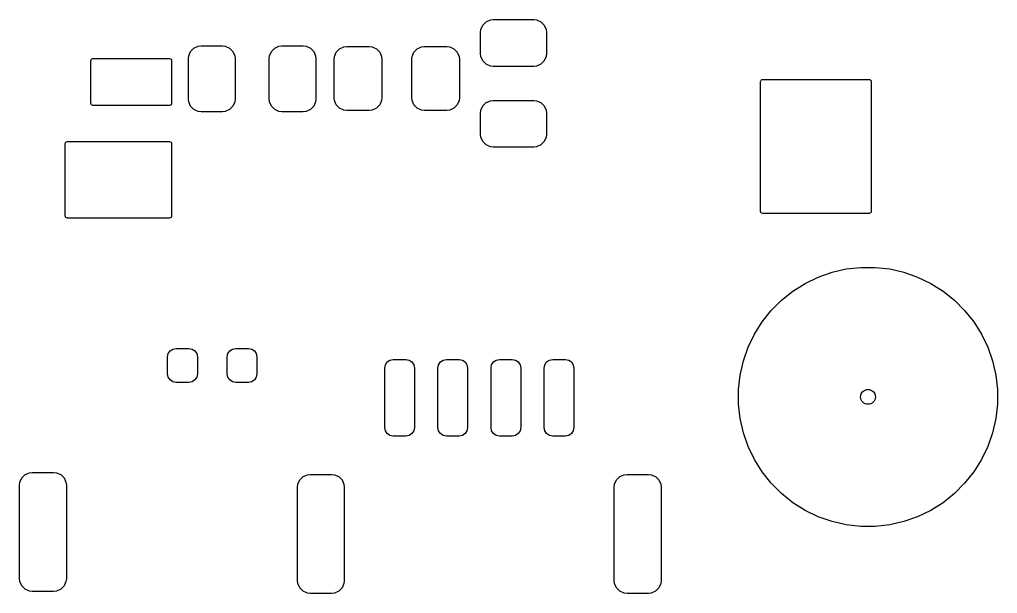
# Model space of a CAD drawing. Extents: x 4.87 to 6.73, y -4.84 to -2.9.
# Drawn here: x 5.818 to 6.723, y -4.835 to -4.304 of the extents above; entities that cross this region are included whole.
import ezdxf

# ---------------------------------------------------------------- set-up
doc = ezdxf.new("R2010")
doc.units = 0
doc.header["$MEASUREMENT"] = 0
doc.layers.add('BLACK', color=7, linetype='CONTINUOUS')

msp = doc.modelspace()

# ---------------------------------------------------------------- linework, layer by layer
at = {"layer": 'BLACK', "linetype": 'CONTINUOUS'}
for p, q in [((6.2447, -4.31297), (6.24646, -4.309)), ((6.24646, -4.309), (6.24953, -4.30593)), ((6.24953, -4.30593), (6.2535, -4.30418)), ((6.2535, -4.30418), (6.2562, -4.30387)), ((6.2562, -4.30387), (6.2936, -4.30387)), ((6.2936, -4.30387), (6.29631, -4.30418)), ((6.29631, -4.30418), (6.30028, -4.30593)), ((6.30028, -4.30593), (6.30335, -4.309)), ((6.30335, -4.309), (6.3051, -4.31297)), ((6.24439, -4.31568), (6.2447, -4.31297)), ((6.24439, -4.33536), (6.24439, -4.31568)), ((6.3051, -4.31297), (6.30541, -4.31568)), ((6.30541, -4.31568), (6.30541, -4.33536)), ((5.97414, -4.33734), (5.97589, -4.33337)), ((5.97589, -4.33337), (5.97896, -4.3303)), ((5.97896, -4.3303), (5.98293, -4.32855)), ((5.98293, -4.32855), (5.98564, -4.32823)), ((5.98564, -4.32823), (6.00532, -4.32823)), ((6.00532, -4.32823), (6.00803, -4.32855)), ((6.00803, -4.32855), (6.012, -4.3303)), ((6.012, -4.3303), (6.01507, -4.33337)), ((6.01507, -4.33337), (6.01682, -4.33734)), ((6.04894, -4.33734), (6.0507, -4.33337)), ((6.0507, -4.33337), (6.05377, -4.3303)), ((6.05377, -4.3303), (6.05774, -4.32855)), ((6.05774, -4.32855), (6.06044, -4.32823)), ((6.06044, -4.32823), (6.08013, -4.32823)), ((6.08013, -4.32823), (6.08283, -4.32855)), ((6.08283, -4.32855), (6.0868, -4.3303)), ((6.0868, -4.3303), (6.08987, -4.33337)), ((6.08987, -4.33337), (6.09162, -4.33734)), ((6.10907, -4.33804), (6.11082, -4.33407)), ((6.11082, -4.33407), (6.11389, -4.331)), ((6.11389, -4.331), (6.11786, -4.32924)), ((6.11786, -4.32924), (6.12057, -4.32893)), ((6.12057, -4.32893), (6.14124, -4.32893)), ((6.14124, -4.32893), (6.14394, -4.32924)), ((6.14394, -4.32924), (6.14791, -4.331)), ((6.14791, -4.331), (6.15098, -4.33407)), ((6.15098, -4.33407), (6.15273, -4.33804)), ((6.18092, -4.33804), (6.18267, -4.33407)), ((6.18267, -4.33407), (6.18574, -4.331)), ((6.18574, -4.331), (6.18971, -4.32924)), ((6.18971, -4.32924), (6.19242, -4.32893)), ((6.19242, -4.32893), (6.21309, -4.32893)), ((6.21309, -4.32893), (6.21579, -4.32924)), ((6.21579, -4.32924), (6.21976, -4.331)), ((6.21976, -4.331), (6.22283, -4.33407)), ((6.22283, -4.33407), (6.22458, -4.33804)), ((6.2447, -4.33807), (6.24439, -4.33536)), ((6.30541, -4.33536), (6.3051, -4.33807)), ((5.88355, -4.34194), (5.8837, -4.34119)), ((5.88355, -4.38131), (5.88355, -4.34194)), ((5.8837, -4.34119), (5.88412, -4.34055)), ((5.88412, -4.34055), (5.88476, -4.34012)), ((5.88476, -4.34012), (5.88551, -4.33997)), ((5.88551, -4.33997), (5.95638, -4.33997)), ((5.95638, -4.33997), (5.95713, -4.34012)), ((5.95713, -4.34012), (5.95777, -4.34055)), ((5.95777, -4.34055), (5.9582, -4.34119)), ((5.9582, -4.34119), (5.95835, -4.34194)), ((5.95835, -4.34194), (5.95835, -4.38131)), ((5.97383, -4.34004), (5.97414, -4.33734)), ((5.97383, -4.37744), (5.97383, -4.34004)), ((6.01682, -4.33734), (6.01713, -4.34004)), ((6.01713, -4.34004), (6.01713, -4.37744)), ((6.04863, -4.34004), (6.04894, -4.33734)), ((6.04863, -4.37744), (6.04863, -4.34004)), ((6.09162, -4.33734), (6.09194, -4.34004)), ((6.09194, -4.34004), (6.09194, -4.37744)), ((6.10876, -4.34074), (6.10907, -4.33804)), ((6.10876, -4.37617), (6.10876, -4.34074)), ((6.15273, -4.33804), (6.15305, -4.34074)), ((6.15305, -4.34074), (6.15305, -4.37617)), ((6.18061, -4.34074), (6.18092, -4.33804)), ((6.18061, -4.37617), (6.18061, -4.34074)), ((6.22458, -4.33804), (6.2249, -4.34074)), ((6.2249, -4.34074), (6.2249, -4.37617)), ((6.24646, -4.34204), (6.2447, -4.33807)), ((6.24953, -4.34511), (6.24646, -4.34204)), ((6.2535, -4.34686), (6.24953, -4.34511)), ((6.30028, -4.34511), (6.29631, -4.34686)), ((6.30335, -4.34204), (6.30028, -4.34511)), ((6.3051, -4.33807), (6.30335, -4.34204)), ((6.2562, -4.34717), (6.2535, -4.34686)), ((6.2936, -4.34717), (6.2562, -4.34717)), ((6.29631, -4.34686), (6.2936, -4.34717)), ((6.50372, -4.36122), (6.50387, -4.36047)), ((6.50372, -4.4813), (6.50372, -4.36122)), ((6.50387, -4.36047), (6.5043, -4.35983)), ((6.5043, -4.35983), (6.50494, -4.3594)), ((6.50494, -4.3594), (6.50569, -4.35925)), ((6.50569, -4.35925), (6.60411, -4.35925)), ((6.60411, -4.35925), (6.60487, -4.3594)), ((6.60487, -4.3594), (6.60551, -4.35983)), ((6.60551, -4.35983), (6.60593, -4.36047)), ((6.60593, -4.36047), (6.60608, -4.36122)), ((6.60608, -4.36122), (6.60608, -4.4813)), ((5.8837, -4.38207), (5.88355, -4.38131)), ((5.88412, -4.38271), (5.8837, -4.38207)), ((5.9582, -4.38207), (5.95777, -4.38271)), ((5.95835, -4.38131), (5.9582, -4.38207)), ((5.97414, -4.38015), (5.97383, -4.37744)), ((5.97589, -4.38412), (5.97414, -4.38015)), ((6.01682, -4.38015), (6.01507, -4.38412)), ((6.01713, -4.37744), (6.01682, -4.38015)), ((6.04894, -4.38015), (6.04863, -4.37744)), ((6.0507, -4.38412), (6.04894, -4.38015)), ((6.09162, -4.38015), (6.08987, -4.38412)), ((6.09194, -4.37744), (6.09162, -4.38015)), ((6.10907, -4.37888), (6.10876, -4.37617)), ((6.11082, -4.38285), (6.10907, -4.37888)), ((6.15273, -4.37888), (6.15098, -4.38285)), ((6.15305, -4.37617), (6.15273, -4.37888)), ((6.18092, -4.37888), (6.18061, -4.37617)), ((6.18267, -4.38285), (6.18092, -4.37888)), ((6.22458, -4.37888), (6.22283, -4.38285)), ((6.2249, -4.37617), (6.22458, -4.37888)), ((6.24646, -4.38381), (6.24953, -4.38074)), ((6.24953, -4.38074), (6.2535, -4.37898)), ((6.2535, -4.37898), (6.2562, -4.37867)), ((6.2562, -4.37867), (6.2936, -4.37867)), ((6.2936, -4.37867), (6.29631, -4.37898)), ((6.29631, -4.37898), (6.30028, -4.38074)), ((6.30028, -4.38074), (6.30335, -4.38381)), ((5.88476, -4.38313), (5.88412, -4.38271)), ((5.88551, -4.38328), (5.88476, -4.38313)), ((5.95638, -4.38328), (5.88551, -4.38328)), ((5.95713, -4.38313), (5.95638, -4.38328)), ((5.95777, -4.38271), (5.95713, -4.38313)), ((5.97896, -4.38719), (5.97589, -4.38412)), ((5.98293, -4.38894), (5.97896, -4.38719)), ((5.98564, -4.38926), (5.98293, -4.38894)), ((6.00532, -4.38926), (5.98564, -4.38926)), ((6.00803, -4.38894), (6.00532, -4.38926)), ((6.012, -4.38719), (6.00803, -4.38894)), ((6.01507, -4.38412), (6.012, -4.38719)), ((6.05377, -4.38719), (6.0507, -4.38412)), ((6.05774, -4.38894), (6.05377, -4.38719)), ((6.06044, -4.38926), (6.05774, -4.38894)), ((6.08013, -4.38926), (6.06044, -4.38926)), ((6.08283, -4.38894), (6.08013, -4.38926)), ((6.0868, -4.38719), (6.08283, -4.38894)), ((6.08987, -4.38412), (6.0868, -4.38719)), ((6.11389, -4.38592), (6.11082, -4.38285)), ((6.11786, -4.38767), (6.11389, -4.38592)), ((6.12057, -4.38798), (6.11786, -4.38767)), ((6.14124, -4.38798), (6.12057, -4.38798)), ((6.14394, -4.38767), (6.14124, -4.38798)), ((6.14791, -4.38592), (6.14394, -4.38767)), ((6.15098, -4.38285), (6.14791, -4.38592)), ((6.18574, -4.38592), (6.18267, -4.38285)), ((6.18971, -4.38767), (6.18574, -4.38592)), ((6.19242, -4.38798), (6.18971, -4.38767)), ((6.21309, -4.38798), (6.19242, -4.38798)), ((6.21579, -4.38767), (6.21309, -4.38798)), ((6.21976, -4.38592), (6.21579, -4.38767)), ((6.22283, -4.38285), (6.21976, -4.38592)), ((6.24439, -4.39048), (6.2447, -4.38778)), ((6.24439, -4.41017), (6.24439, -4.39048)), ((6.2447, -4.38778), (6.24646, -4.38381)), ((6.30335, -4.38381), (6.3051, -4.38778)), ((6.3051, -4.38778), (6.30541, -4.39048)), ((6.30541, -4.39048), (6.30541, -4.41017)), ((5.85992, -4.41871), (5.86007, -4.41796)), ((5.86007, -4.41796), (5.8605, -4.41732)), ((5.8605, -4.41732), (5.86114, -4.4169)), ((5.86114, -4.4169), (5.86189, -4.41675)), ((5.86189, -4.41675), (5.95638, -4.41675)), ((5.95638, -4.41675), (5.95713, -4.4169)), ((5.95713, -4.4169), (5.95777, -4.41732)), ((5.95777, -4.41732), (5.9582, -4.41796)), ((5.9582, -4.41796), (5.95835, -4.41871)), ((6.2447, -4.41287), (6.24439, -4.41017)), ((6.24646, -4.41684), (6.2447, -4.41287)), ((6.24953, -4.41991), (6.24646, -4.41684)), ((6.30335, -4.41684), (6.30028, -4.41991)), ((6.3051, -4.41287), (6.30335, -4.41684)), ((6.30541, -4.41017), (6.3051, -4.41287)), ((5.85992, -4.48564), (5.85992, -4.41871)), ((5.95835, -4.41871), (5.95835, -4.48564)), ((6.2535, -4.42166), (6.24953, -4.41991)), ((6.2562, -4.42198), (6.2535, -4.42166)), ((6.2936, -4.42198), (6.2562, -4.42198)), ((6.29631, -4.42166), (6.2936, -4.42198)), ((6.30028, -4.41991), (6.29631, -4.42166)), ((6.50387, -4.48205), (6.50372, -4.4813)), ((6.60608, -4.4813), (6.60593, -4.48205)), ((5.86007, -4.4864), (5.85992, -4.48564)), ((5.8605, -4.48704), (5.86007, -4.4864)), ((5.86114, -4.48746), (5.8605, -4.48704)), ((5.86189, -4.48761), (5.86114, -4.48746)), ((5.95638, -4.48761), (5.86189, -4.48761)), ((5.95713, -4.48746), (5.95638, -4.48761)), ((5.95777, -4.48704), (5.95713, -4.48746)), ((5.9582, -4.4864), (5.95777, -4.48704)), ((5.95835, -4.48564), (5.9582, -4.4864)), ((6.5043, -4.48269), (6.50387, -4.48205)), ((6.50494, -4.48312), (6.5043, -4.48269)), ((6.50569, -4.48327), (6.50494, -4.48312)), ((6.60411, -4.48327), (6.50569, -4.48327)), ((6.60487, -4.48312), (6.60411, -4.48327)), ((6.60551, -4.48269), (6.60487, -4.48312)), ((6.60593, -4.48205), (6.60551, -4.48269)), ((6.56985, -4.53772), (6.58298, -4.53473)), ((6.58298, -4.53473), (6.59636, -4.53322)), ((6.59636, -4.53322), (6.60982, -4.53322)), ((6.60982, -4.53322), (6.6232, -4.53473)), ((6.6232, -4.53473), (6.63633, -4.53772)), ((6.54501, -4.54801), (6.55714, -4.54217)), ((6.55714, -4.54217), (6.56985, -4.53772)), ((6.63633, -4.53772), (6.64904, -4.54217)), ((6.64904, -4.54217), (6.66117, -4.54801)), ((6.5336, -4.55518), (6.54501, -4.54801)), ((6.66117, -4.54801), (6.67258, -4.55518)), ((6.52308, -4.56357), (6.5336, -4.55518)), ((6.67258, -4.55518), (6.6831, -4.56357)), ((6.51355, -4.5731), (6.52308, -4.56357)), ((6.6831, -4.56357), (6.69263, -4.5731)), ((6.50516, -4.58362), (6.51355, -4.5731)), ((6.69263, -4.5731), (6.70102, -4.58362)), ((6.49799, -4.59503), (6.50516, -4.58362)), ((6.70102, -4.58362), (6.70819, -4.59503)), ((6.49215, -4.60716), (6.49799, -4.59503)), ((6.70819, -4.59503), (6.71403, -4.60716)), ((5.95952, -4.60885), (5.96254, -4.60825)), ((5.96254, -4.60825), (5.97435, -4.60825)), ((5.97435, -4.60825), (5.97736, -4.60885)), ((6.01464, -4.60885), (6.01765, -4.60825)), ((6.01765, -4.60825), (6.02946, -4.60825)), ((6.02946, -4.60825), (6.03248, -4.60885)), ((6.4877, -4.61987), (6.49215, -4.60716)), ((6.71403, -4.60716), (6.71848, -4.61987)), ((5.95466, -4.61613), (5.95526, -4.61311)), ((5.95466, -4.63187), (5.95466, -4.61613)), ((5.95526, -4.61311), (5.95697, -4.61056)), ((5.95697, -4.61056), (5.95952, -4.60885)), ((5.97736, -4.60885), (5.97991, -4.61056)), ((5.97991, -4.61056), (5.98162, -4.61311)), ((5.98162, -4.61311), (5.98222, -4.61613)), ((5.98222, -4.61613), (5.98222, -4.63187)), ((6.00978, -4.61613), (6.01038, -4.61311)), ((6.00978, -4.63187), (6.00978, -4.61613)), ((6.01038, -4.61311), (6.01209, -4.61056)), ((6.01209, -4.61056), (6.01464, -4.60885)), ((6.03248, -4.60885), (6.03503, -4.61056)), ((6.03503, -4.61056), (6.03674, -4.61311)), ((6.03674, -4.61311), (6.03734, -4.61613)), ((6.03734, -4.61613), (6.03734, -4.63187)), ((6.15565, -4.62638), (6.15625, -4.62336)), ((6.15565, -4.6815), (6.15565, -4.62638)), ((6.15625, -4.62336), (6.15796, -4.62081)), ((6.15796, -4.62081), (6.16051, -4.6191)), ((6.16051, -4.6191), (6.16352, -4.6185)), ((6.16352, -4.6185), (6.17533, -4.6185)), ((6.17533, -4.6185), (6.17835, -4.6191)), ((6.17835, -4.6191), (6.1809, -4.62081)), ((6.1809, -4.62081), (6.18261, -4.62336)), ((6.18261, -4.62336), (6.18321, -4.62638)), ((6.18321, -4.62638), (6.18321, -4.6815)), ((6.20486, -4.62638), (6.20546, -4.62336)), ((6.20486, -4.6815), (6.20486, -4.62638)), ((6.20546, -4.62336), (6.20717, -4.62081)), ((6.20717, -4.62081), (6.20972, -4.6191)), ((6.20972, -4.6191), (6.21274, -4.6185)), ((6.21274, -4.6185), (6.22455, -4.6185)), ((6.22455, -4.6185), (6.22756, -4.6191)), ((6.22756, -4.6191), (6.23011, -4.62081)), ((6.23011, -4.62081), (6.23182, -4.62336)), ((6.23182, -4.62336), (6.23242, -4.62638)), ((6.23242, -4.62638), (6.23242, -4.6815)), ((6.25407, -4.62638), (6.25467, -4.62336)), ((6.25407, -4.6815), (6.25407, -4.62638)), ((6.25467, -4.62336), (6.25638, -4.62081)), ((6.25638, -4.62081), (6.25894, -4.6191)), ((6.25894, -4.6191), (6.26195, -4.6185)), ((6.26195, -4.6185), (6.27376, -4.6185)), ((6.27376, -4.6185), (6.27677, -4.6191)), ((6.27677, -4.6191), (6.27933, -4.62081)), ((6.27933, -4.62081), (6.28103, -4.62336)), ((6.28103, -4.62336), (6.28163, -4.62638)), ((6.28163, -4.62638), (6.28163, -4.6815)), ((6.30329, -4.62638), (6.30389, -4.62336)), ((6.30329, -4.6815), (6.30329, -4.62638)), ((6.30389, -4.62336), (6.30559, -4.62081)), ((6.30559, -4.62081), (6.30815, -4.6191)), ((6.30815, -4.6191), (6.31116, -4.6185)), ((6.31116, -4.6185), (6.32297, -4.6185)), ((6.32297, -4.6185), (6.32599, -4.6191)), ((6.32599, -4.6191), (6.32854, -4.62081)), ((6.32854, -4.62081), (6.33025, -4.62336)), ((6.33025, -4.62336), (6.33085, -4.62638)), ((6.33085, -4.62638), (6.33085, -4.6815)), ((6.48471, -4.633), (6.4877, -4.61987)), ((6.71848, -4.61987), (6.72147, -4.633)), ((5.95526, -4.63489), (5.95466, -4.63187)), ((5.95697, -4.63744), (5.95526, -4.63489)), ((5.98162, -4.63489), (5.97991, -4.63744)), ((5.98222, -4.63187), (5.98162, -4.63489)), ((6.01038, -4.63489), (6.00978, -4.63187)), ((6.01209, -4.63744), (6.01038, -4.63489)), ((6.03674, -4.63489), (6.03503, -4.63744)), ((6.03734, -4.63187), (6.03674, -4.63489)), ((6.4832, -4.64638), (6.48471, -4.633)), ((6.72147, -4.633), (6.72298, -4.64638)), ((5.95952, -4.63915), (5.95697, -4.63744)), ((5.96254, -4.63975), (5.95952, -4.63915)), ((5.97435, -4.63975), (5.96254, -4.63975)), ((5.97736, -4.63915), (5.97435, -4.63975)), ((5.97991, -4.63744), (5.97736, -4.63915)), ((6.01464, -4.63915), (6.01209, -4.63744)), ((6.01765, -4.63975), (6.01464, -4.63915)), ((6.02946, -4.63975), (6.01765, -4.63975)), ((6.03248, -4.63915), (6.02946, -4.63975)), ((6.03503, -4.63744), (6.03248, -4.63915)), ((6.4832, -4.65984), (6.4832, -4.64638)), ((6.72298, -4.64638), (6.72298, -4.65984)), ((6.48471, -4.67322), (6.4832, -4.65984)), ((6.72298, -4.65984), (6.72147, -4.67322)), ((6.4877, -4.68635), (6.48471, -4.67322)), ((6.72147, -4.67322), (6.71848, -4.68635)), ((6.15625, -4.68451), (6.15565, -4.6815)), ((6.15796, -4.68706), (6.15625, -4.68451)), ((6.16051, -4.68877), (6.15796, -4.68706)), ((6.16352, -4.68937), (6.16051, -4.68877)), ((6.17533, -4.68937), (6.16352, -4.68937)), ((6.17835, -4.68877), (6.17533, -4.68937)), ((6.1809, -4.68706), (6.17835, -4.68877)), ((6.18261, -4.68451), (6.1809, -4.68706)), ((6.18321, -4.6815), (6.18261, -4.68451)), ((6.20546, -4.68451), (6.20486, -4.6815)), ((6.20717, -4.68706), (6.20546, -4.68451)), ((6.20972, -4.68877), (6.20717, -4.68706)), ((6.21274, -4.68937), (6.20972, -4.68877)), ((6.22455, -4.68937), (6.21274, -4.68937)), ((6.22756, -4.68877), (6.22455, -4.68937)), ((6.23011, -4.68706), (6.22756, -4.68877)), ((6.23182, -4.68451), (6.23011, -4.68706)), ((6.23242, -4.6815), (6.23182, -4.68451)), ((6.25467, -4.68451), (6.25407, -4.6815)), ((6.25638, -4.68706), (6.25467, -4.68451)), ((6.25894, -4.68877), (6.25638, -4.68706)), ((6.26195, -4.68937), (6.25894, -4.68877)), ((6.27376, -4.68937), (6.26195, -4.68937)), ((6.27677, -4.68877), (6.27376, -4.68937)), ((6.27933, -4.68706), (6.27677, -4.68877)), ((6.28103, -4.68451), (6.27933, -4.68706)), ((6.28163, -4.6815), (6.28103, -4.68451)), ((6.30389, -4.68451), (6.30329, -4.6815)), ((6.30559, -4.68706), (6.30389, -4.68451)), ((6.30815, -4.68877), (6.30559, -4.68706)), ((6.31116, -4.68937), (6.30815, -4.68877)), ((6.32297, -4.68937), (6.31116, -4.68937)), ((6.32599, -4.68877), (6.32297, -4.68937)), ((6.32854, -4.68706), (6.32599, -4.68877)), ((6.33025, -4.68451), (6.32854, -4.68706)), ((6.33085, -4.6815), (6.33025, -4.68451)), ((6.49215, -4.69906), (6.4877, -4.68635)), ((6.71848, -4.68635), (6.71403, -4.69906)), ((6.49799, -4.71119), (6.49215, -4.69906)), ((6.71403, -4.69906), (6.70819, -4.71119)), ((6.50516, -4.7226), (6.49799, -4.71119)), ((6.70819, -4.71119), (6.70102, -4.7226)), ((5.81961, -4.72809), (5.82268, -4.72502)), ((5.82268, -4.72502), (5.82665, -4.72327)), ((5.82665, -4.72327), (5.82935, -4.72295)), ((5.82935, -4.72295), (5.84904, -4.72295)), ((5.84904, -4.72295), (5.85174, -4.72327)), ((5.85174, -4.72327), (5.85571, -4.72502)), ((5.85571, -4.72502), (5.85878, -4.72809)), ((6.08008, -4.72687), (6.08405, -4.72512)), ((6.08405, -4.72512), (6.08675, -4.7248)), ((6.08675, -4.7248), (6.10644, -4.7248)), ((6.10644, -4.7248), (6.10914, -4.72512)), ((6.10914, -4.72512), (6.11311, -4.72687)), ((6.37338, -4.72687), (6.37735, -4.72512)), ((6.37735, -4.72512), (6.38006, -4.7248)), ((6.38006, -4.7248), (6.39974, -4.7248)), ((6.39974, -4.7248), (6.40245, -4.72512)), ((6.40245, -4.72512), (6.40642, -4.72687)), ((6.51355, -4.73312), (6.50516, -4.7226)), ((6.70102, -4.7226), (6.69263, -4.73312)), ((5.81754, -4.73476), (5.81785, -4.73206)), ((5.81754, -4.82138), (5.81754, -4.73476)), ((5.81785, -4.73206), (5.81961, -4.72809)), ((5.85878, -4.72809), (5.86053, -4.73206)), ((5.86053, -4.73206), (5.86085, -4.73476)), ((5.86085, -4.73476), (5.86085, -4.82138)), ((6.07494, -4.73661), (6.07525, -4.73391)), ((6.07525, -4.73391), (6.07701, -4.72994)), ((6.07701, -4.72994), (6.08008, -4.72687)), ((6.11311, -4.72687), (6.11618, -4.72994)), ((6.11618, -4.72994), (6.11793, -4.73391)), ((6.11793, -4.73391), (6.11825, -4.73661)), ((6.36825, -4.73661), (6.36856, -4.73391)), ((6.36856, -4.73391), (6.37031, -4.72994)), ((6.37031, -4.72994), (6.37338, -4.72687)), ((6.40642, -4.72687), (6.40949, -4.72994)), ((6.40949, -4.72994), (6.41124, -4.73391)), ((6.41124, -4.73391), (6.41156, -4.73661)), ((6.52308, -4.74265), (6.51355, -4.73312)), ((6.69263, -4.73312), (6.6831, -4.74265)), ((6.07494, -4.82323), (6.07494, -4.73661)), ((6.11825, -4.73661), (6.11825, -4.82323)), ((6.36825, -4.82323), (6.36825, -4.73661)), ((6.41156, -4.73661), (6.41156, -4.82323)), ((6.5336, -4.75104), (6.52308, -4.74265)), ((6.6831, -4.74265), (6.67258, -4.75104)), ((6.54501, -4.75821), (6.5336, -4.75104)), ((6.67258, -4.75104), (6.66117, -4.75821)), ((6.55714, -4.76405), (6.54501, -4.75821)), ((6.66117, -4.75821), (6.64904, -4.76405)), ((6.56985, -4.7685), (6.55714, -4.76405)), ((6.58298, -4.77149), (6.56985, -4.7685)), ((6.59636, -4.773), (6.58298, -4.77149)), ((6.6232, -4.77149), (6.60982, -4.773)), ((6.63633, -4.7685), (6.6232, -4.77149)), ((6.64904, -4.76405), (6.63633, -4.7685)), ((6.60982, -4.773), (6.59636, -4.773)), ((5.81785, -4.82408), (5.81754, -4.82138)), ((5.81961, -4.82805), (5.81785, -4.82408)), ((5.86053, -4.82408), (5.85878, -4.82805)), ((5.86085, -4.82138), (5.86053, -4.82408)), ((6.07525, -4.82593), (6.07494, -4.82323)), ((6.07701, -4.8299), (6.07525, -4.82593)), ((6.11793, -4.82593), (6.11618, -4.8299)), ((6.11825, -4.82323), (6.11793, -4.82593)), ((6.36856, -4.82593), (6.36825, -4.82323)), ((6.37031, -4.8299), (6.36856, -4.82593)), ((6.41124, -4.82593), (6.40949, -4.8299)), ((6.41156, -4.82323), (6.41124, -4.82593)), ((5.82268, -4.83112), (5.81961, -4.82805)), ((5.82665, -4.83288), (5.82268, -4.83112)), ((5.82935, -4.83319), (5.82665, -4.83288)), ((5.84904, -4.83319), (5.82935, -4.83319)), ((5.85174, -4.83288), (5.84904, -4.83319)), ((5.85571, -4.83112), (5.85174, -4.83288)), ((5.85878, -4.82805), (5.85571, -4.83112)), ((6.08008, -4.83297), (6.07701, -4.8299)), ((6.08405, -4.83473), (6.08008, -4.83297)), ((6.08675, -4.83504), (6.08405, -4.83473)), ((6.10644, -4.83504), (6.08675, -4.83504)), ((6.10914, -4.83473), (6.10644, -4.83504)), ((6.11311, -4.83297), (6.10914, -4.83473)), ((6.11618, -4.8299), (6.11311, -4.83297)), ((6.37338, -4.83297), (6.37031, -4.8299)), ((6.37735, -4.83473), (6.37338, -4.83297)), ((6.38006, -4.83504), (6.37735, -4.83473)), ((6.39974, -4.83504), (6.38006, -4.83504)), ((6.40245, -4.83473), (6.39974, -4.83504)), ((6.40642, -4.83297), (6.40245, -4.83473)), ((6.40949, -4.8299), (6.40642, -4.83297))]:
    msp.add_line(p, q, dxfattribs=at)
at = {"layer": 'BLACK'}
msp.add_circle((6.60309, -4.65311), 0.00689, dxfattribs=at)
at = {"layer": 'WHITE'}
msp.add_circle((6.60309, -4.65311), 0.00689, dxfattribs=at)

doc.saveas('drawing.dxf')
